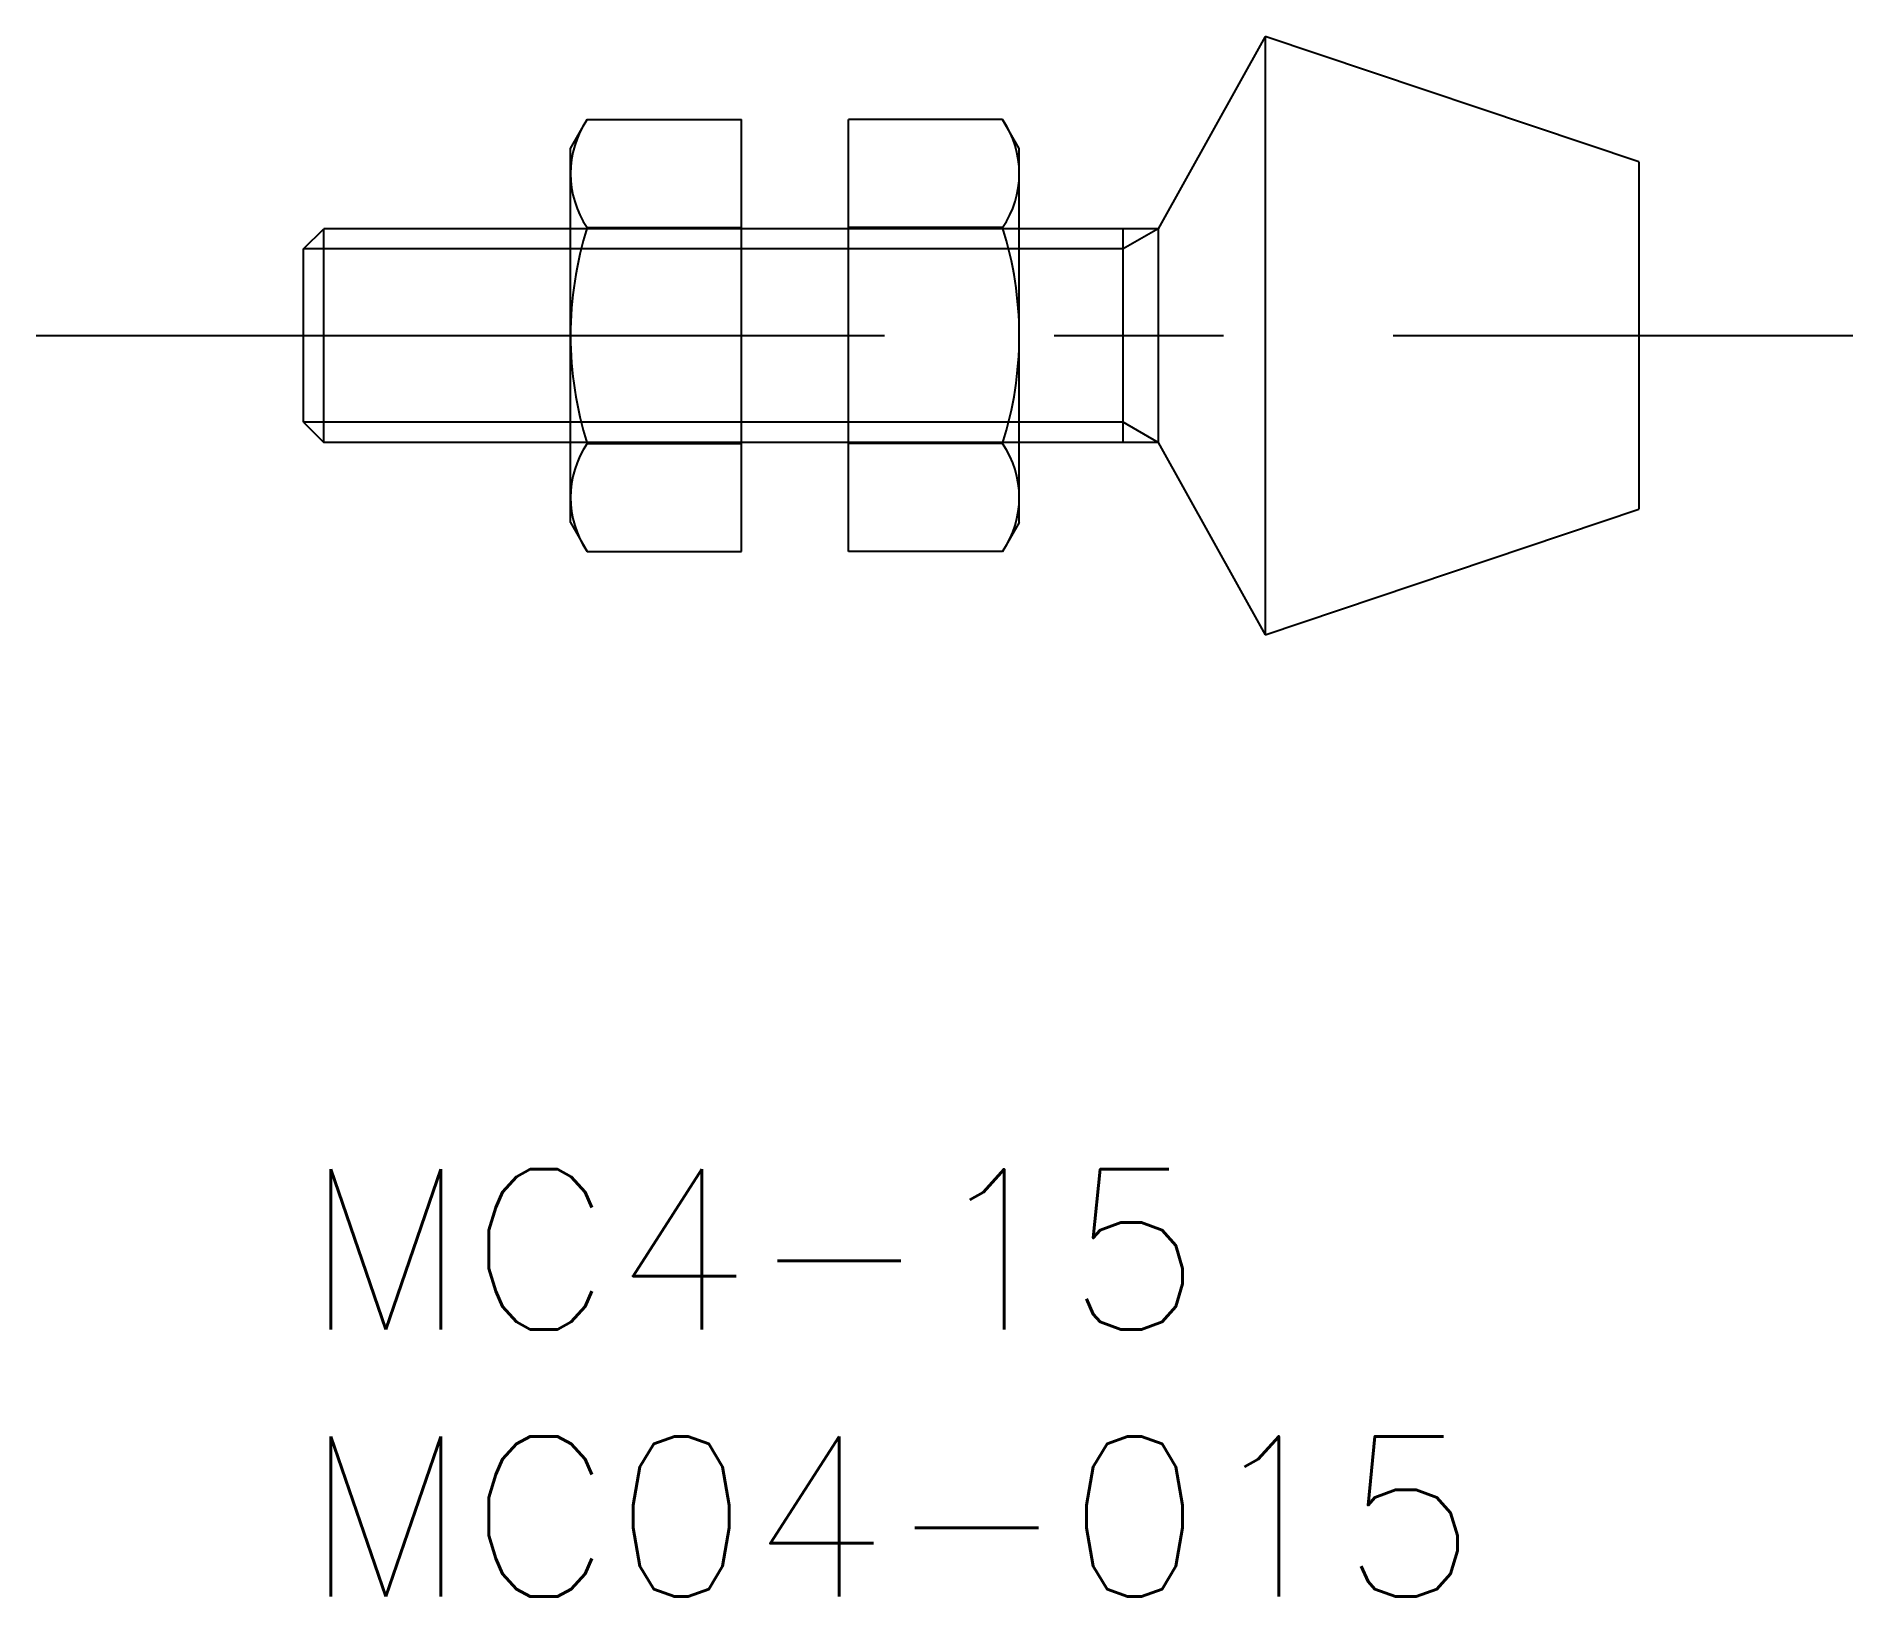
# Model space of a CAD drawing. Extents: x -5 to 29, y -8 to 21.2.
import ezdxf

# ---------------------------------------------------------------- set-up
doc = ezdxf.new("R2010")
doc.units = 0
doc.header["$LTSCALE"] = 0.5
doc.linetypes.add('CENTER', pattern=[50.8, 31.75, -6.35, 6.35, -6.35])
doc.linetypes.add('DASHED', pattern=[19.05, 12.7, -6.35])
for name, color, linetype in [('MSM_CENTER', 1, 'CENTER'), ('MSM_CONTINUOUS', 7, 'CONTINUOUS'), ('MSM_DASHED', 4, 'DASHED'), ('MSM_NARROW', 5, 'CONTINUOUS'), ('MSM_PART_NUMBER', 7, 'CONTINUOUS')]:
    doc.layers.add(name, color=color, linetype=linetype)
doc.styles.get("Standard").update_dxf_attribs({"font": 'txt.shx', "height": 3, "bigfont": 'bigfont.shx'})

msp = doc.modelspace()

# ---------------------------------------------------------------- linework, layer by layer
at = {"layer": 'MSM_CENTER'}
msp.add_line((-5, 15.6), (29, 15.6), dxfattribs=at)
at = {"layer": 'MSM_CONTINUOUS'}
for p, q in [((18, 21.2), (16, 17.6)), ((25, 18.85), (18, 21.2)), ((18, 21.2), (18, 10)), ((5, 19.1), (5.313, 19.641)), ((5.313, 19.641), (8.2, 19.641)), ((8.2, 11.559), (8.2, 19.641)), ((10.2, 11.559), (10.2, 19.641)), ((13.087, 19.641), (10.2, 19.641)), ((13.4, 19.1), (13.087, 19.641)), ((5, 12.1), (5, 19.1)), ((13.4, 12.1), (13.4, 19.1)), ((25, 18.85), (25, 12.35)), ((0, 17.221), (0.379, 17.6)), ((0.379, 13.6), (0.379, 17.6)), ((5, 17.6), (0.379, 17.6)), ((5.313, 17.621), (8.2, 17.621)), ((10.2, 17.6), (8.2, 17.6)), ((13.087, 17.621), (10.2, 17.621)), ((16, 17.6), (13.4, 17.6)), ((15.344, 13.6), (15.344, 17.6)), ((16, 17.6), (16, 13.6)), ((16, 17.6), (16, 13.6)), ((0, 13.979), (0, 17.221)), ((0, 13.979), (0.379, 13.6)), ((5, 13.6), (0.379, 13.6)), ((10.2, 13.6), (8.2, 13.6)), ((16, 13.6), (13.4, 13.6)), ((5.313, 13.579), (8.2, 13.579)), ((13.087, 13.579), (10.2, 13.579)), ((16, 13.6), (18, 10)), ((18, 10), (25, 12.35)), ((5, 12.1), (5.313, 11.559)), ((13.4, 12.1), (13.087, 11.559)), ((5.313, 11.559), (8.2, 11.559)), ((13.087, 11.559), (10.2, 11.559))]:
    msp.add_line(p, q, dxfattribs=at)
for centre, radius, start, end in [((6.789, 18.631), 1.789, 145.6158, 214.3842), ((11.611, 18.631), 1.789, 325.6158, 34.3842), ((11.687, 15.6), 6.687, 162.412, 197.588), ((6.713, 15.6), 6.687, 342.412, 17.588), ((6.789, 12.569), 1.789, 145.6158, 214.3842), ((11.611, 12.569), 1.789, 325.6158, 34.3842)]:
    msp.add_arc(centre, radius, start, end, dxfattribs=at)
at = {"layer": 'MSM_DASHED'}
for p, q in [((8.2, 17.6), (5, 17.6)), ((13.4, 17.6), (10.2, 17.6)), ((8.2, 17.221), (5, 17.221)), ((13.4, 17.221), (10.2, 17.221)), ((8.2, 13.979), (5, 13.979)), ((13.4, 13.979), (10.2, 13.979)), ((8.2, 13.6), (5, 13.6)), ((13.4, 13.6), (10.2, 13.6))]:
    msp.add_line(p, q, dxfattribs=at)
at = {"layer": 'MSM_NARROW'}
for p, q in [((16, 17.6), (15.344, 17.221)), ((5, 17.221), (0, 17.221)), ((10.2, 17.221), (8.2, 17.221)), ((15.344, 17.221), (13.4, 17.221)), ((5, 13.979), (0, 13.979)), ((10.2, 13.979), (8.2, 13.979)), ((15.344, 13.979), (13.4, 13.979)), ((16, 13.6), (15.344, 13.979))]:
    msp.add_line(p, q, dxfattribs=at)

# ---------------------------------------------------------------- texts
at = {"layer": 'MSM_PART_NUMBER'}
for s, p in [('MC4-15', (0, -3)), ('MC04-015', (0, -8))]:
    msp.add_text(s, height=3, dxfattribs=at).set_placement(p)

doc.saveas('drawing.dxf')
